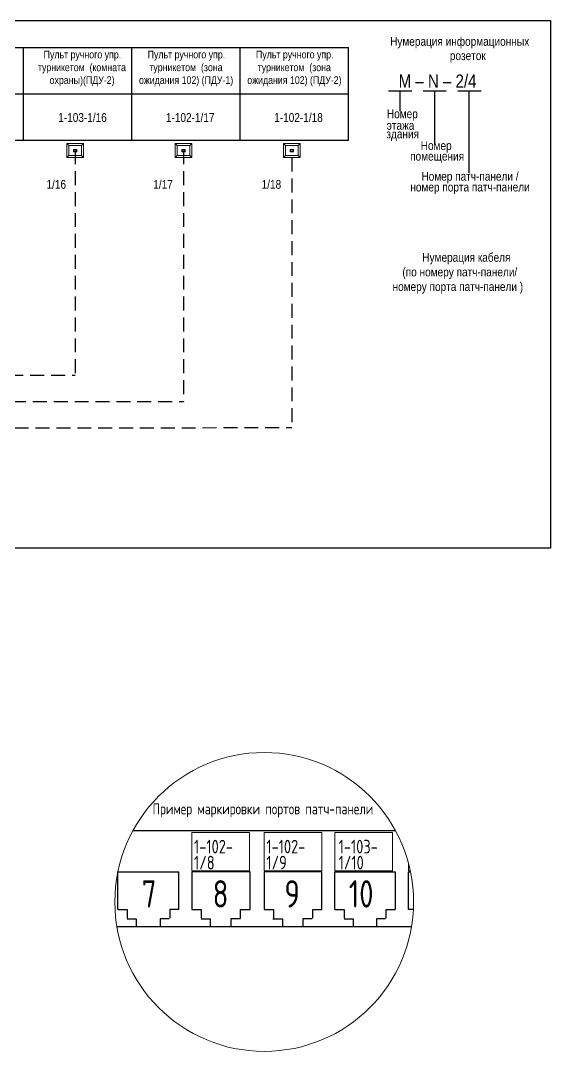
# Model space of a CAD drawing. Header units: millimetres. Extents: x -695119 to 412940, y -249585 to 622758.
# Drawn here: x -298782 to -250446, y 15246 to 109252 of the extents above; entities that cross this region are included whole.
import ezdxf

# ---------------------------------------------------------------- set-up
doc = ezdxf.new("R2010")
doc.units = ezdxf.units.MM
doc.linetypes.add('DASHED', pattern=[19.05, 12.7, -6.35])
for name, color, linetype in [('_19D-Телекоммуникационные шкафы', 7, 'Continuous'), ('PDF _Оформление-Надписи', 7, 'Continuous'), ('PDF _Текст', 7, 'Continuous')]:
    doc.layers.add(name, color=color, linetype=linetype)
doc.layers.add('_СС_КНС-Внешние связи', color=250, linetype='Continuous', lineweight=30)
doc.layers.add('PDF _Геометрия', color=8, linetype='Continuous', lineweight=9)
doc.styles.add('Arial Narrow МОЙ', font='ARIALN.TTF', dxfattribs={"height": 2.5})
doc.styles.add('GOST-2.304_Type-B_shrink', font='', dxfattribs={"width": 0.8})
doc.styles.get("Standard").update_dxf_attribs({"font": ''})
doc.styles.get('GOST-2.304_Type-B_shrink').set_extended_font_data('GOST type B')
doc.styles.get('Standard').set_extended_font_data('GOST type B')

msp = doc.modelspace()

# ---------------------------------------------------------------- linework, layer by layer
at = {"color": 251, "lineweight": 15, "true_color": 0x636466}
for points in [[(-283150.089, 31725.875), (-277907.532, 31725.875), (-277907.532, 35207.841), (-283150.089, 35207.841)], [(-276551.132, 31725.875), (-271308.575, 31725.875), (-271308.575, 35207.841), (-276551.132, 35207.841)], [(-270108.057, 31725.875), (-264865.5, 31725.875), (-264865.5, 35207.841), (-270108.057, 35207.841)]]:
    msp.add_lwpolyline(points, close=True, dxfattribs=at)
msp.add_lwpolyline([(-263405.18, 32459.175), (-263405.18, 31725.875), (-263226.894, 31725.875)], dxfattribs=at)
at = {"color": 0, "lineweight": 15}
msp.add_circle((-276553.426, 28874.147), 13628.236, dxfattribs=at)
at = {"layer": '_19D-Телекоммуникационные шкафы', "color": 5, "linetype": 'DASHED', "ltscale": 100}
for p, q in [((-293793.631, 97414.539), (-293793.631, 76912.449)), ((-283910.299, 97414.539), (-283910.299, 74524.604)), ((-274042.825, 96755.776), (-274042.825, 72136.741)), ((-355050.229, 76845.575), (-293793.631, 76912.449)), ((-352903.428, 74449.284), (-283910.299, 74524.604)), ((-350756.627, 72052.992), (-274042.825, 72136.741))]:
    msp.add_line(p, q, dxfattribs=at)
at = {"layer": 'PDF _Геометрия', "color": 7, "lineweight": 25}
msp.add_lwpolyline([(-250446.392, 61148.967), (-394048.769, 61148.967), (-394048.769, 109251.528), (-250446.392, 109251.528)], close=True, dxfattribs=at)
for points in [[(-268859.495, 98306.206), (-393426.178, 98306.206), (-393426.178, 106806.206), (-268859.495, 106806.206)], [(-298509.491, 98306.206), (-298509.491, 106806.206)], [(-288626.159, 98306.206), (-288626.159, 106806.206)], [(-288626.159, 98306.206), (-288626.159, 106806.206)], [(-288626.159, 98306.206), (-288626.159, 106806.206)], [(-278742.827, 98306.206), (-278742.827, 106806.206)], [(-268859.495, 98306.206), (-268859.495, 106806.206)], [(-268859.495, 102556.206), (-393426.177, 102556.206)]]:
    msp.add_lwpolyline(points, dxfattribs=at)
at = {"layer": 'PDF _Геометрия', "lineweight": 25}
for points in [[(-263092.953, 102811.459), (-265209.62, 102811.459)], [(-264142.956, 100978.126), (-264142.956, 102811.459)], [(-259942.953, 102811.459), (-262042.953, 102811.459)], [(-260992.945, 97961.459), (-260992.945, 102811.459)], [(-256776.289, 102811.459), (-258892.956, 102811.459)], [(-257842.948, 95344.792), (-257842.948, 102811.459)], [(-288522.502, 35391.051), (-264584.351, 35391.051)], [(-289904.926, 28177.217), (-289904.926, 31606.596), (-284345.175, 31606.596)], [(-284345.175, 28177.226), (-284345.175, 31606.605)], [(-277850.139, 28177.226), (-277850.139, 31606.605), (-283150.089, 31606.605), (-283150.089, 28177.226)], [(-271303.143, 31606.605), (-276551.132, 31606.605), (-276551.132, 28177.226)], [(-271303.148, 28177.226), (-271303.148, 31606.605)], [(-270108.057, 28177.226), (-270108.057, 31606.605), (-264600.266, 31606.605), (-264600.266, 28177.226)], [(-262943.022, 28177.217), (-263405.18, 28177.217), (-263405.18, 31606.596), (-263201.927, 31606.596)], [(-289904.926, 28177.208), (-289073.561, 28177.208), (-289073.561, 27397.804)], [(-289073.561, 27345.857), (-288242.197, 27345.857), (-288242.197, 26566.453)], [(-285228.496, 27345.866), (-286059.86, 27345.866), (-286059.86, 26566.461)], [(-284345.175, 28177.217), (-285176.54, 28177.217), (-285176.54, 27397.813)], [(-283150.089, 28177.217), (-282318.724, 28177.217), (-282318.724, 27397.813)], [(-282318.724, 27345.866), (-281487.359, 27345.866), (-281487.359, 26566.461)], [(-278733.469, 27345.866), (-279616.793, 27345.866), (-279616.793, 26566.461)], [(-278733.464, 27397.813), (-278733.464, 28177.217), (-277850.139, 28177.217)], [(-276551.137, 28177.217), (-275719.772, 28177.217), (-275719.772, 27397.813)], [(-275771.728, 27345.866), (-274888.403, 27345.866), (-274888.403, 26566.461)], [(-272186.468, 27345.866), (-273017.833, 27345.866), (-273017.833, 26566.461)], [(-272134.508, 27397.813), (-272134.508, 28177.217), (-271303.143, 28177.217)], [(-270108.057, 28177.217), (-269276.692, 28177.217), (-269276.692, 27397.813)], [(-269276.692, 27345.866), (-268445.328, 27345.866), (-268445.328, 26566.461)], [(-265483.587, 27345.866), (-266314.952, 27345.866), (-266314.952, 26566.461)], [(-265431.631, 27397.813), (-265431.631, 28177.217), (-264600.266, 28177.217)], [(-263113.171, 26618.409), (-289993.682, 26618.409)]]:
    msp.add_lwpolyline(points, dxfattribs=at)
at = {"layer": 'PDF _Оформление-Надписи', "lineweight": 0}
for points in [[(-294561.636, 98057.265), (-293057.342, 98057.265), (-293057.342, 96755.776), (-294561.636, 96755.776)], [(-294381.636, 97877.265), (-293237.342, 97877.265), (-293237.342, 96935.776), (-294381.636, 96935.776)], [(-284678.304, 98057.265), (-283174.01, 98057.265), (-283174.01, 96755.776), (-284678.304, 96755.776)], [(-284498.304, 97877.265), (-283354.01, 97877.265), (-283354.01, 96935.776), (-284498.304, 96935.776)], [(-274794.972, 98057.265), (-273290.678, 98057.265), (-273290.678, 96755.776), (-274794.972, 96755.776)], [(-274614.972, 97877.265), (-273470.678, 97877.265), (-273470.678, 96935.776), (-274614.972, 96935.776)], [(-293684.012, 97296.351), (-293959.295, 97296.351), (-293959.295, 97502.098), (-293684.012, 97502.098)], [(-293684.012, 97296.351), (-293959.295, 97296.351), (-293959.295, 97502.098), (-293684.012, 97502.098)], [(-293822.13, 97485.905), (-293702.111, 97485.905), (-293702.111, 97390.651), (-293743.07, 97390.651), (-293743.07, 97349.692), (-293784.981, 97349.692), (-293784.981, 97309.686), (-293860.231, 97309.686), (-293860.231, 97349.692), (-293901.19, 97349.692), (-293901.19, 97390.651), (-293942.149, 97390.651), (-293942.149, 97485.905)], [(-293822.13, 97485.905), (-293702.111, 97485.905), (-293702.111, 97390.651), (-293743.07, 97390.651), (-293743.07, 97349.692), (-293784.981, 97349.692), (-293784.981, 97309.686), (-293860.231, 97309.686), (-293860.231, 97349.692), (-293901.19, 97349.692), (-293901.19, 97390.651), (-293942.149, 97390.651), (-293942.149, 97485.905)], [(-293655.469, 97296.351), (-293930.751, 97296.351), (-293930.751, 97502.098), (-293655.469, 97502.098)], [(-293655.469, 97296.351), (-293930.751, 97296.351), (-293930.751, 97502.098), (-293655.469, 97502.098)], [(-293793.586, 97485.905), (-293673.567, 97485.905), (-293673.567, 97390.651), (-293714.526, 97390.651), (-293714.526, 97349.692), (-293756.438, 97349.692), (-293756.438, 97309.686), (-293831.688, 97309.686), (-293831.688, 97349.692), (-293872.647, 97349.692), (-293872.647, 97390.651), (-293913.605, 97390.651), (-293913.605, 97485.905)], [(-293793.586, 97485.905), (-293673.567, 97485.905), (-293673.567, 97390.651), (-293714.526, 97390.651), (-293714.526, 97349.692), (-293756.438, 97349.692), (-293756.438, 97309.686), (-293831.688, 97309.686), (-293831.688, 97349.692), (-293872.647, 97349.692), (-293872.647, 97390.651), (-293913.605, 97390.651), (-293913.605, 97485.905)], [(-283800.681, 97296.351), (-284075.963, 97296.351), (-284075.963, 97502.098), (-283800.681, 97502.098)], [(-283800.681, 97296.351), (-284075.963, 97296.351), (-284075.963, 97502.098), (-283800.681, 97502.098)], [(-283938.798, 97485.905), (-283818.779, 97485.905), (-283818.779, 97390.651), (-283859.738, 97390.651), (-283859.738, 97349.692), (-283901.649, 97349.692), (-283901.649, 97309.686), (-283976.899, 97309.686), (-283976.899, 97349.692), (-284017.858, 97349.692), (-284017.858, 97390.651), (-284058.817, 97390.651), (-284058.817, 97485.905)], [(-283938.798, 97485.905), (-283818.779, 97485.905), (-283818.779, 97390.651), (-283859.738, 97390.651), (-283859.738, 97349.692), (-283901.649, 97349.692), (-283901.649, 97309.686), (-283976.899, 97309.686), (-283976.899, 97349.692), (-284017.858, 97349.692), (-284017.858, 97390.651), (-284058.817, 97390.651), (-284058.817, 97485.905)], [(-283772.137, 97296.351), (-284047.419, 97296.351), (-284047.419, 97502.098), (-283772.137, 97502.098)], [(-283772.137, 97296.351), (-284047.419, 97296.351), (-284047.419, 97502.098), (-283772.137, 97502.098)], [(-283910.254, 97485.905), (-283790.235, 97485.905), (-283790.235, 97390.651), (-283831.194, 97390.651), (-283831.194, 97349.692), (-283873.106, 97349.692), (-283873.106, 97309.686), (-283948.356, 97309.686), (-283948.356, 97349.692), (-283989.315, 97349.692), (-283989.315, 97390.651), (-284030.274, 97390.651), (-284030.274, 97485.905)], [(-283910.254, 97485.905), (-283790.235, 97485.905), (-283790.235, 97390.651), (-283831.194, 97390.651), (-283831.194, 97349.692), (-283873.106, 97349.692), (-283873.106, 97309.686), (-283948.356, 97309.686), (-283948.356, 97349.692), (-283989.315, 97349.692), (-283989.315, 97390.651), (-284030.274, 97390.651), (-284030.274, 97485.905)], [(-273917.349, 97296.351), (-274192.631, 97296.351), (-274192.631, 97502.098), (-273917.349, 97502.098)], [(-273917.349, 97296.351), (-274192.631, 97296.351), (-274192.631, 97502.098), (-273917.349, 97502.098)], [(-274055.466, 97485.905), (-273935.447, 97485.905), (-273935.447, 97390.651), (-273976.406, 97390.651), (-273976.406, 97349.692), (-274018.317, 97349.692), (-274018.317, 97309.686), (-274093.567, 97309.686), (-274093.567, 97349.692), (-274134.526, 97349.692), (-274134.526, 97390.651), (-274175.485, 97390.651), (-274175.485, 97485.905)], [(-274055.466, 97485.905), (-273935.447, 97485.905), (-273935.447, 97390.651), (-273976.406, 97390.651), (-273976.406, 97349.692), (-274018.317, 97349.692), (-274018.317, 97309.686), (-274093.567, 97309.686), (-274093.567, 97349.692), (-274134.526, 97349.692), (-274134.526, 97390.651), (-274175.485, 97390.651), (-274175.485, 97485.905)], [(-273888.805, 97296.351), (-274164.087, 97296.351), (-274164.087, 97502.098), (-273888.805, 97502.098)], [(-273888.805, 97296.351), (-274164.087, 97296.351), (-274164.087, 97502.098), (-273888.805, 97502.098)], [(-274026.922, 97485.905), (-273906.903, 97485.905), (-273906.903, 97390.651), (-273947.862, 97390.651), (-273947.862, 97349.692), (-273989.774, 97349.692), (-273989.774, 97309.686), (-274065.024, 97309.686), (-274065.024, 97349.692), (-274105.983, 97349.692), (-274105.983, 97390.651), (-274146.942, 97390.651), (-274146.942, 97485.905)], [(-274026.922, 97485.905), (-273906.903, 97485.905), (-273906.903, 97390.651), (-273947.862, 97390.651), (-273947.862, 97349.692), (-273989.774, 97349.692), (-273989.774, 97309.686), (-274065.024, 97309.686), (-274065.024, 97349.692), (-274105.983, 97349.692), (-274105.983, 97390.651), (-274146.942, 97390.651), (-274146.942, 97485.905)]]:
    msp.add_lwpolyline(points, close=True, dxfattribs=at)
for points in [[(-294381.636, 97877.265), (-294561.636, 98057.265)], [(-293237.342, 97877.265), (-293057.342, 98057.265)], [(-284498.304, 97877.265), (-284678.304, 98057.265)], [(-283354.01, 97877.265), (-283174.01, 98057.265)], [(-274614.972, 97877.265), (-274794.972, 98057.265)], [(-273470.678, 97877.265), (-273290.678, 98057.265)], [(-294381.636, 96935.776), (-294561.636, 96755.776)], [(-293237.342, 96935.776), (-293057.342, 96755.776)], [(-284498.304, 96935.776), (-284678.304, 96755.776)], [(-283354.01, 96935.776), (-283174.01, 96755.776)], [(-274614.972, 96935.776), (-274794.972, 96755.776)], [(-273470.678, 96935.776), (-273290.678, 96755.776)]]:
    msp.add_lwpolyline(points, dxfattribs=at)

# ---------------------------------------------------------------- texts
at = {"layer": '_СС_КНС-Внешние связи', "char_height": 700, "attachment_point": 1}
for s, insert in [('\\pi1507.27115;{\\fArial Narrow|b0|i0|c204|p34;Пульт ручного упр. \\P\\pi988.71726;турникетом  (комната \\P\\pi2053.99693;охраны)(ПДУ-2)}', (-298188.883, 106508.887)), ('\\pi1507.27115;{\\fArial Narrow|b0|i0|c204|p34;Пульт ручного упр. \\P\\pi1662.69407;турникетом  (зона \\P\\pi716.30935;ожидания 102) (ПДУ-1)}', (-288699.116, 106508.887)), ('\\pi1507.27115;{\\fArial Narrow|b0|i0|c204|p34;Пульт ручного упр. \\P\\pi1662.69407;турникетом  (зона \\P\\pi716.30935;ожидания 102) (ПДУ-2)}', (-278815.784, 106508.887))]:
    msp.add_mtext_dynamic_manual_height_columns(s, width=9956.28855, gutter_width=12.5, heights=[0], dxfattribs=dict(at, insert=insert))
at = {"layer": 'PDF _Текст', "attachment_point": 7}
for s, insert, char_height, style in [('Нумерация информационных', (-265071.14, 106714.967), 800, 'Arial Narrow МОЙ'), ('розеток', (-259621.14, 105411.251), 800, 'Arial Narrow МОЙ'), ('M – N – 2/4', (-264293.028, 103122.036), 1200, 'Arial Narrow МОЙ'), ('1-103-1/16', (-295349.352, 100001.25), 800, 'Arial Narrow МОЙ'), ('1-102-1/17', (-285526.02, 100001.25), 800, 'Arial Narrow МОЙ'), ('1-102-1/18', (-275642.688, 100001.25), 800, 'Arial Narrow МОЙ'), ('Номер', (-265359.617, 100113.426), 800, 'Arial Narrow МОЙ'), ('этажа', (-265376.284, 99285.079), 800, 'Arial Narrow МОЙ'), ('здания', (-265409.617, 98285.079), 800, 'Arial Narrow МОЙ'), ('Номер', (-262276.284, 97213.426), 800, 'Arial Narrow МОЙ'), ('помещения', (-263242.951, 96253.083), 800, 'Arial Narrow МОЙ'), ('Номер патч-панели /', (-262209.617, 94413.426), 800, 'Arial Narrow МОЙ'), ('1/16', (-296422.223, 93907.283), 800, 'Arial Narrow МОЙ'), ('1/17', (-286676.159, 93907.283), 800, 'Arial Narrow МОЙ'), ('1/18', (-276792.827, 93907.283), 800, 'Arial Narrow МОЙ'), ('номер порта патч-панели', (-263226.284, 93430.093), 800, 'Arial Narrow МОЙ'), ('Нумерация кабеля', (-262131.914, 87018.531), 800, 'Arial Narrow МОЙ'), ('(по номеру патч-панели/', (-263948.58, 85685.197), 800, 'Arial Narrow МОЙ'), ('номеру порта патч-панели )', (-264848.58, 84351.864), 800, 'Arial Narrow МОЙ'), ('7', (-287725.373, 28365.407), 2494.094, 'GOST-2.304_Type-B_shrink'), ('8', (-281257.369, 28365.407), 2494.094, 'GOST-2.304_Type-B_shrink'), ('9', (-274710.378, 28365.407), 2494.094, 'GOST-2.304_Type-B_shrink'), ('10', (-268840.531, 28365.407), 2494.0937, 'GOST-2.304_Type-B_shrink')]:
    msp.add_mtext(s, dxfattribs=dict(at, insert=insert, char_height=char_height, style=style))
at = {"layer": 'PDF _Текст', "color": 0, "insert": (-286739.033, 36592.819), "char_height": 1000, "width": 22893.661, "attachment_point": 7, "style": 'GOST-2.304_Type-B_shrink'}
msp.add_mtext('Пример маркировки портов патч-панели', dxfattribs=at)
at = {"layer": 'PDF _Текст', "char_height": 1247.0469, "width": 1539.61948, "attachment_point": 7, "line_spacing_factor": 0.7, "style": 'GOST-2.304_Type-B_shrink'}
for s, insert in [('1-102-\\P1/8', (-282957.332, 31838.721)), ('1-102-\\P1/9', (-276358.376, 31838.721)), ('1-103-\\P1/10', (-269764.794, 31838.721))]:
    msp.add_mtext(s, dxfattribs=dict(at, insert=insert))

doc.saveas('drawing.dxf')
